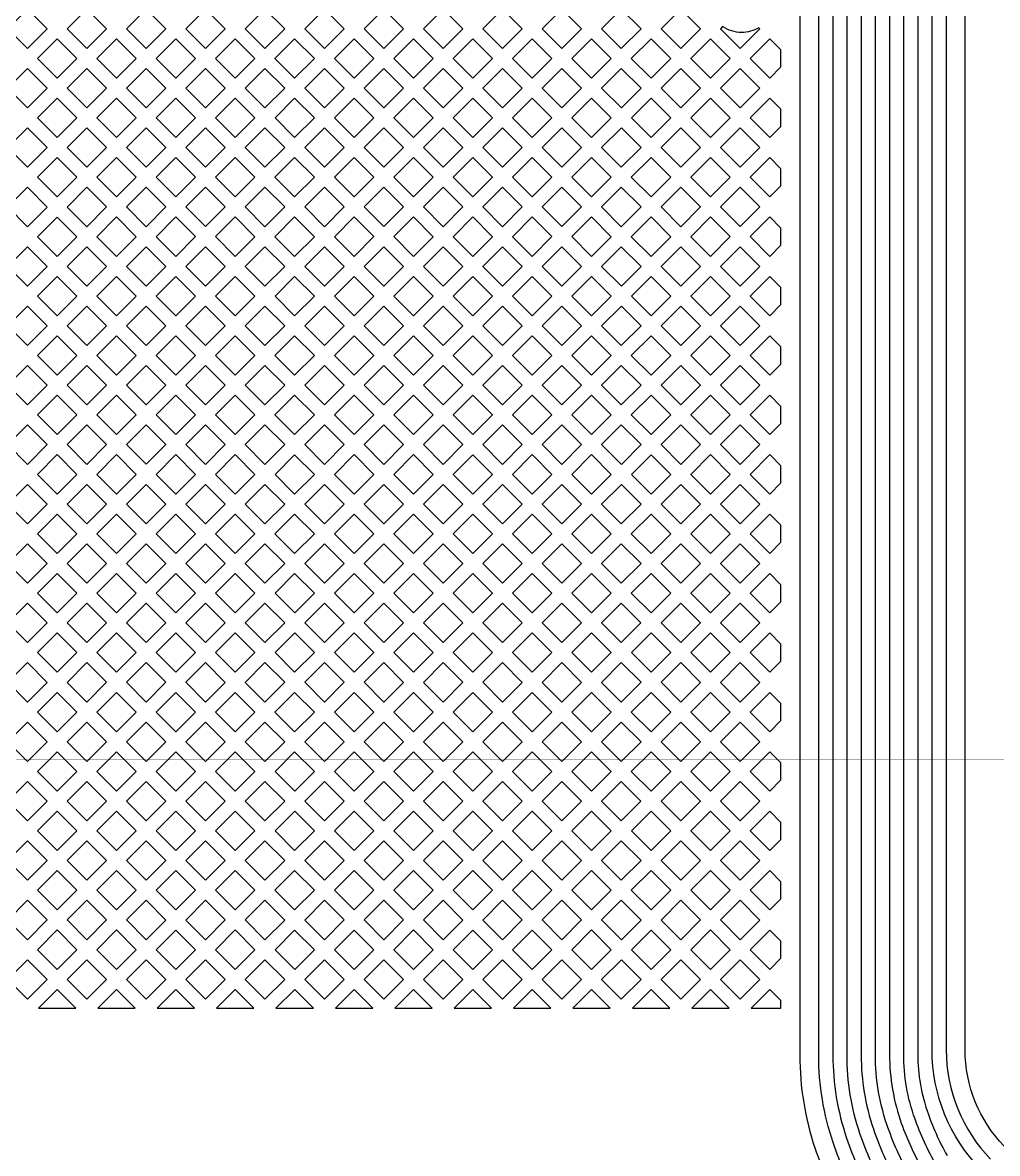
# Model space of a CAD drawing. Extents: x 726 to 4465, y 139 to 737.
# Drawn here: x 3901.13 to 3906.38, y 345.33 to 351.41 of the extents above; entities that cross this region are included whole.
import ezdxf

# ---------------------------------------------------------------- set-up
doc = ezdxf.new("R2010")
doc.units = 0
doc.layers.add('bak_bak_ttr1-bcq6716', color=11, linetype='Continuous')
doc.layers.add('quyukuang', color=9, linetype='Continuous')

msp = doc.modelspace()

# ---------------------------------------------------------------- linework, layer by layer
at = {"layer": 'bak_bak_ttr1-bcq6716'}
for p, q in [((3901.2147, 346.1112), (3901.4156, 346.1112)), ((3901.5345, 346.1112), (3901.7354, 346.1112)), ((3901.8541, 346.1112), (3902.0552, 346.1112)), ((3902.1739, 346.1112), (3902.3747, 346.1112)), ((3902.4934, 346.1112), (3902.6945, 346.1112)), ((3902.8132, 346.1112), (3903.014, 346.1112)), ((3903.133, 346.1112), (3903.3338, 346.1112)), ((3903.4526, 346.1112), (3903.6536, 346.1112)), ((3903.7723, 346.1112), (3903.9731, 346.1112)), ((3904.0921, 346.1112), (3904.2929, 346.1112)), ((3904.4116, 346.1112), (3904.6127, 346.1112)), ((3904.7314, 346.1112), (3904.9322, 346.1112))]:
    msp.add_line(p, q, dxfattribs=at)
for points in [[(3905.4895, 363.2672), (3905.4911, 345.8579, 0.081632), (3905.5645, 345.4122, 0.045895), (3905.7038, 345.0999, 0.025374), (3905.7995, 344.9378, -0.094424), (3905.9418, 344.5974, -0.052099), (3905.9572, 344.4544), (3905.9572, 343.9921, -0.153967), (3905.898, 343.8046, -0.244151), (3905.7319, 343.7182), (3904.0029, 343.7182, 0.198326), (3902.8931, 343.2595), (3902.7366, 343.1035, 0.022855), (3902.6305, 342.9879, -0.027948), (3902.6277, 342.9849, -0.14853), (3902.2942, 342.7682, 0.113644), (3901.936, 342.5689, -0.144634), (3901.7543, 342.4817, 0.168774), (3901.4163, 342.2998, -0.220915), (3901.1397, 342.1849, 0.58038), (3900.899, 341.7635, -0.200788)], [(3905.3112, 363.2688), (3905.313, 345.8579, 0.081696), (3905.3958, 345.3548, 0.045457), (3905.5467, 345.0157, 0.025159), (3905.6508, 344.8396, -0.094572), (3905.7677, 344.5602, -0.051994), (3905.7791, 344.4543), (3905.7791, 343.9918, -0.14247), (3905.7557, 343.912)], [(3906.0387, 345.2822, -0.046692), (3905.9258, 345.535, -0.088667), (3905.8726, 345.8869), (3905.8738, 359.6849, -0.102459)], [(3905.95, 359.6963), (3905.9487, 345.8851, 0.088796), (3905.9981, 345.5593, 0.047003), (3906.106, 345.3179, 0.026465)], [(3906.2852, 345.2452, -0.194986), (3906.025, 345.8864), (3906.024, 359.7193, -0.051854)], [(3906.1024, 359.6967), (3906.1012, 345.8864, 0.19509), (3906.3401, 345.298, -0.106976)], [(3906.4133, 345.3687, -0.195091), (3906.203, 345.8861), (3906.2043, 359.6967, 0.03619)], [(3900.6992, 341.8197, 0.229298), (3900.7868, 341.8621, -0.463006), (3901.1545, 342.261, 0.210348), (3901.3604, 342.3516, -0.16868), (3901.7423, 342.557, 0.144792), (3901.8852, 342.6256, -0.113622), (3902.2732, 342.8415, 0.151669), (3902.5744, 343.0396, -0.022343), (3902.6829, 343.1575), (3902.8393, 343.3134, -0.198327), (3904.0029, 343.7944), (3905.7319, 343.7944, 0.243865), (3905.8358, 343.8485, 0.153683), (3905.881, 343.9921), (3905.881, 344.4542, 0.052175), (3905.8673, 344.5816, 0.094454), (3905.7359, 344.8959, -0.025337), (3905.6364, 345.0643, -0.045674), (3905.4923, 345.3879, -0.081616), (3905.4149, 345.8579), (3905.4157, 359.6504, -0.011431)], [(3905.6447, 359.6589), (3905.6435, 345.859, 0.081792), (3905.709, 345.4613, 0.046216), (3905.8379, 345.1724, 0.025704), (3905.9268, 345.0218, -0.094355), (3906.0912, 344.6289, -0.05203), (3906.1096, 344.4546), (3906.1096, 343.9915, -0.18835), (3905.9827, 343.6668, -0.029449), (3905.9729, 343.6577, -0.028561), (3905.9376, 343.6312, -0.155275), (3905.7321, 343.5658), (3904.0031, 343.5658, 0.198344), (3903.0008, 343.1515), (3902.8441, 342.995, 0.022871), (3902.7472, 342.8897, -0.149769), (3902.3367, 342.6217, 0.113555), (3902.0386, 342.4558, -0.144714), (3901.7788, 342.3311, 0.193991), (3901.5022, 342.164, -0.185443), (3901.4791, 342.1495, -0.04174), (3901.4098, 342.1009, 0.016327), (3901.3861, 342.0861, 0.20529), (3901.3169, 341.921)], [(3905.7705, 345.1369, -0.045949), (3905.6368, 345.4369, -0.081776), (3905.5673, 345.8589), (3905.5685, 359.6565, -0.007056)], [(3905.9046, 345.2096, -0.046249), (3905.7814, 345.4858, -0.088266), (3905.7202, 345.8889), (3905.7212, 359.6671, -0.042833)], [(3905.7974, 359.6702), (3905.7964, 345.8874, 0.088415), (3905.8536, 345.5101, 0.046497), (3905.9719, 345.2454, 0.026113)]]:
    msp.add_lwpolyline(points, format="xyb", dxfattribs=at)
for points in [[(3901.0494, 351.3807), (3901.1554, 351.2746), (3901.2613, 351.3805), (3901.1553, 351.4865)], [(3901.3691, 351.3805), (3901.4749, 351.2746), (3901.581, 351.3807), (3901.4751, 351.4865)], [(3901.6887, 351.3807), (3901.7947, 351.2746), (3901.9007, 351.3807), (3901.7947, 351.4867)], [(3902.0085, 351.3807), (3902.1145, 351.2746), (3902.2204, 351.3805), (3902.1144, 351.4865)], [(3902.3282, 351.3805), (3902.434, 351.2746), (3902.5401, 351.3807), (3902.4342, 351.4865)], [(3902.6478, 351.3807), (3902.7538, 351.2746), (3902.8598, 351.3807), (3902.7538, 351.4867)], [(3902.9676, 351.3807), (3903.0735, 351.2748), (3903.1794, 351.3807), (3903.0735, 351.4865)], [(3903.2871, 351.3807), (3903.3931, 351.2746), (3903.4992, 351.3807), (3903.3931, 351.4867)], [(3903.6069, 351.3807), (3903.7129, 351.2746), (3903.8189, 351.3807), (3903.7129, 351.4867)], [(3903.9267, 351.3807), (3904.0326, 351.2748), (3904.1385, 351.3807), (3904.0326, 351.4865)], [(3904.2462, 351.3807), (3904.3523, 351.2746), (3904.4583, 351.3807), (3904.3523, 351.4867)], [(3904.566, 351.3807), (3904.672, 351.2746), (3904.7781, 351.3807), (3904.672, 351.4867)], [(3901.2093, 351.2208), (3901.3152, 351.1149), (3901.4211, 351.2208), (3901.3152, 351.3267)], [(3901.5288, 351.2208), (3901.6348, 351.1148), (3901.7408, 351.2208), (3901.6348, 351.3268)], [(3901.8486, 351.2208), (3901.9546, 351.1148), (3902.0606, 351.2208), (3901.9546, 351.3268)], [(3902.1684, 351.2208), (3902.2743, 351.1149), (3902.3802, 351.2208), (3902.2743, 351.3267)], [(3902.4879, 351.2208), (3902.5939, 351.1148), (3902.7, 351.2208), (3902.5939, 351.3268)], [(3902.8077, 351.2208), (3902.9136, 351.1149), (3903.0196, 351.2209), (3902.9137, 351.3268)], [(3903.1274, 351.2209), (3903.2334, 351.1149), (3903.3393, 351.2208), (3903.2333, 351.3268)], [(3903.447, 351.2208), (3903.553, 351.1148), (3903.6591, 351.2208), (3903.553, 351.3268)], [(3903.7668, 351.2208), (3903.8727, 351.1149), (3903.9787, 351.2209), (3903.8728, 351.3268)], [(3904.0865, 351.2209), (3904.1925, 351.1149), (3904.2984, 351.2208), (3904.1924, 351.3268)], [(3904.4061, 351.2208), (3904.5121, 351.1148), (3904.6182, 351.2208), (3904.5121, 351.3268)], [(3904.7259, 351.2208), (3904.8318, 351.1149), (3904.9378, 351.2209), (3904.8319, 351.3268)], [(3905.0456, 351.2209), (3905.1516, 351.1149), (3905.2117, 351.175), (3905.2117, 351.2666), (3905.1515, 351.3268)], [(3901.0494, 351.0609), (3901.1553, 350.955), (3901.2613, 351.061), (3901.1554, 351.1669)], [(3901.3691, 351.061), (3901.4751, 350.955), (3901.581, 351.0609), (3901.4749, 351.1669)], [(3901.6887, 351.0609), (3901.7947, 350.9549), (3901.9007, 351.0609), (3901.7947, 351.1669)], [(3902.0085, 351.0609), (3902.1144, 350.955), (3902.2204, 351.061), (3902.1145, 351.1669)], [(3902.3282, 351.061), (3902.4342, 350.955), (3902.5401, 351.0609), (3902.434, 351.1669)], [(3902.6478, 351.0609), (3902.7537, 350.955), (3902.8597, 351.061), (3902.7538, 351.1669)], [(3902.9675, 351.061), (3903.0735, 350.955), (3903.1795, 351.061), (3903.0735, 351.167)], [(3903.2873, 351.061), (3903.3933, 350.955), (3903.4992, 351.0609), (3903.3931, 351.1669)], [(3903.6069, 351.0609), (3903.7128, 350.955), (3903.8188, 351.061), (3903.7129, 351.1669)], [(3903.9266, 351.061), (3904.0326, 350.955), (3904.1386, 351.061), (3904.0326, 351.167)], [(3904.2464, 351.061), (3904.3524, 350.955), (3904.4583, 351.0609), (3904.3523, 351.1669)], [(3904.566, 351.0609), (3904.6719, 350.955), (3904.7779, 351.061), (3904.672, 351.1669)], [(3904.8857, 351.061), (3904.9917, 350.955), (3905.0977, 351.061), (3904.9917, 351.167)], [(3901.2092, 350.9011), (3901.3152, 350.7951), (3901.4212, 350.9011), (3901.3152, 351.0071)], [(3901.5289, 350.9011), (3901.635, 350.7951), (3901.7408, 350.901), (3901.6348, 351.007)], [(3901.8486, 350.901), (3901.9545, 350.7951), (3902.0605, 350.9011), (3901.9546, 351.007)], [(3902.1683, 350.9011), (3902.2743, 350.7951), (3902.3803, 350.9011), (3902.2743, 351.0071)], [(3902.4881, 350.9011), (3902.5939, 350.7952), (3902.6998, 350.9011), (3902.5939, 351.007)], [(3902.8076, 350.9011), (3902.9136, 350.7951), (3903.0196, 350.9011), (3902.9136, 351.0071)], [(3903.1274, 350.9011), (3903.2334, 350.7951), (3903.3394, 350.9011), (3903.2334, 351.0071)], [(3903.4472, 350.9011), (3903.553, 350.7952), (3903.6589, 350.9011), (3903.553, 351.007)], [(3903.7667, 350.9011), (3903.8727, 350.7951), (3903.9787, 350.9011), (3903.8727, 351.0071)], [(3904.0865, 350.9011), (3904.1925, 350.7951), (3904.2985, 350.9011), (3904.1925, 351.0071)], [(3904.4063, 350.9011), (3904.5121, 350.7952), (3904.618, 350.9011), (3904.5121, 351.007)], [(3904.7258, 350.9011), (3904.8318, 350.7951), (3904.9378, 350.9011), (3904.8318, 351.0071)], [(3905.0456, 350.9011), (3905.1516, 350.7951), (3905.2117, 350.8552), (3905.2117, 350.947), (3905.1516, 351.0071)], [(3901.0493, 350.7412), (3901.1553, 350.6352), (3901.2613, 350.7412), (3901.1553, 350.8472)], [(3901.3691, 350.7412), (3901.4751, 350.6352), (3901.5811, 350.7412), (3901.4751, 350.8472)], [(3901.6888, 350.7412), (3901.7947, 350.6353), (3901.9006, 350.7412), (3901.7947, 350.8471)], [(3902.0084, 350.7412), (3902.1144, 350.6352), (3902.2204, 350.7412), (3902.1144, 350.8472)], [(3902.3282, 350.7412), (3902.434, 350.6353), (3902.5401, 350.7413), (3902.4342, 350.8472)], [(3902.6478, 350.7413), (3902.7538, 350.6353), (3902.8597, 350.7412), (3902.7537, 350.8472)], [(3902.9675, 350.7412), (3903.0735, 350.6352), (3903.1795, 350.7412), (3903.0735, 350.8472)], [(3903.2873, 350.7412), (3903.3931, 350.6353), (3903.4992, 350.7413), (3903.3933, 350.8472)], [(3903.6069, 350.7413), (3903.7129, 350.6353), (3903.8188, 350.7412), (3903.7128, 350.8472)], [(3903.9266, 350.7412), (3904.0326, 350.6352), (3904.1386, 350.7412), (3904.0326, 350.8472)], [(3904.2464, 350.7412), (3904.3523, 350.6353), (3904.4583, 350.7413), (3904.3524, 350.8472)], [(3904.566, 350.7413), (3904.672, 350.6353), (3904.7779, 350.7412), (3904.6719, 350.8472)], [(3904.8857, 350.7412), (3904.9917, 350.6352), (3905.0977, 350.7412), (3904.9917, 350.8472)], [(3901.2092, 350.5813), (3901.3152, 350.4753), (3901.4212, 350.5813), (3901.3152, 350.6873)], [(3901.5289, 350.5813), (3901.6348, 350.4754), (3901.7408, 350.5814), (3901.635, 350.6873)], [(3901.8486, 350.5814), (3901.9546, 350.4754), (3902.0605, 350.5813), (3901.9545, 350.6873)], [(3902.1683, 350.5813), (3902.2742, 350.4754), (3902.3802, 350.5814), (3902.2743, 350.6873)], [(3902.4879, 350.5814), (3902.5939, 350.4754), (3902.7, 350.5814), (3902.5939, 350.6875)], [(3902.8077, 350.5814), (3902.9137, 350.4754), (3903.0196, 350.5813), (3902.9136, 350.6873)], [(3903.1274, 350.5813), (3903.2333, 350.4754), (3903.3393, 350.5814), (3903.2334, 350.6873)], [(3903.447, 350.5814), (3903.553, 350.4754), (3903.6591, 350.5814), (3903.553, 350.6875)], [(3903.7668, 350.5814), (3903.8728, 350.4754), (3903.9787, 350.5813), (3903.8727, 350.6873)], [(3904.0865, 350.5813), (3904.1924, 350.4754), (3904.2984, 350.5814), (3904.1925, 350.6873)], [(3904.4061, 350.5814), (3904.5121, 350.4754), (3904.6182, 350.5814), (3904.5121, 350.6875)], [(3904.7259, 350.5814), (3904.8319, 350.4754), (3904.9378, 350.5813), (3904.8318, 350.6873)], [(3905.0456, 350.5813), (3905.1515, 350.4754), (3905.2117, 350.5356), (3905.2117, 350.6273), (3905.1516, 350.6873)], [(3901.0494, 350.4216), (3901.1554, 350.3155), (3901.2613, 350.4214), (3901.1553, 350.5274)], [(3901.3691, 350.4214), (3901.4749, 350.3155), (3901.581, 350.4216), (3901.4751, 350.5274)], [(3901.6887, 350.4216), (3901.7947, 350.3155), (3901.9007, 350.4216), (3901.7947, 350.5276)], [(3902.0085, 350.4216), (3902.1144, 350.3157), (3902.2203, 350.4216), (3902.1144, 350.5274)], [(3902.328, 350.4216), (3902.434, 350.3155), (3902.5401, 350.4216), (3902.434, 350.5276)], [(3902.6478, 350.4216), (3902.7538, 350.3155), (3902.8598, 350.4216), (3902.7538, 350.5276)], [(3902.9676, 350.4216), (3903.0735, 350.3157), (3903.1794, 350.4216), (3903.0735, 350.5274)], [(3903.2871, 350.4216), (3903.3931, 350.3155), (3903.4992, 350.4216), (3903.3931, 350.5276)], [(3903.6069, 350.4216), (3903.7129, 350.3155), (3903.8189, 350.4216), (3903.7129, 350.5276)], [(3903.9267, 350.4216), (3904.0326, 350.3157), (3904.1385, 350.4216), (3904.0326, 350.5274)], [(3904.2462, 350.4216), (3904.3523, 350.3155), (3904.4583, 350.4216), (3904.3523, 350.5276)], [(3904.566, 350.4216), (3904.672, 350.3155), (3904.7781, 350.4216), (3904.672, 350.5276)], [(3904.8858, 350.4216), (3904.9917, 350.3157), (3905.0976, 350.4216), (3904.9917, 350.5274)], [(3901.2093, 350.2617), (3901.3152, 350.1558), (3901.4211, 350.2617), (3901.3152, 350.3675)], [(3901.5288, 350.2617), (3901.6348, 350.1556), (3901.7408, 350.2617), (3901.6348, 350.3677)], [(3901.8486, 350.2617), (3901.9545, 350.1558), (3902.0605, 350.2618), (3901.9546, 350.3677)], [(3902.1683, 350.2618), (3902.2743, 350.1558), (3902.3802, 350.2617), (3902.2742, 350.3677)], [(3902.4879, 350.2617), (3902.5939, 350.1556), (3902.7, 350.2617), (3902.5939, 350.3677)], [(3902.8077, 350.2617), (3902.9136, 350.1558), (3903.0196, 350.2618), (3902.9137, 350.3677)], [(3903.1274, 350.2618), (3903.2334, 350.1558), (3903.3393, 350.2617), (3903.2333, 350.3677)], [(3903.447, 350.2617), (3903.553, 350.1556), (3903.6591, 350.2617), (3903.553, 350.3677)], [(3903.7668, 350.2617), (3903.8727, 350.1558), (3903.9787, 350.2618), (3903.8728, 350.3677)], [(3904.0865, 350.2618), (3904.1925, 350.1558), (3904.2984, 350.2617), (3904.1924, 350.3677)], [(3904.4061, 350.2617), (3904.5121, 350.1556), (3904.6182, 350.2617), (3904.5121, 350.3677)], [(3904.7259, 350.2617), (3904.8318, 350.1558), (3904.9378, 350.2618), (3904.8319, 350.3677)], [(3905.0456, 350.2618), (3905.1516, 350.1558), (3905.2117, 350.2158), (3905.2117, 350.3075), (3905.1515, 350.3677)], [(3901.0494, 350.1018), (3901.1553, 349.9959), (3901.2613, 350.1019), (3901.1554, 350.2078)], [(3901.3691, 350.1019), (3901.4751, 349.9959), (3901.581, 350.1018), (3901.4749, 350.2078)], [(3901.6887, 350.1018), (3901.7946, 349.9959), (3901.9006, 350.1019), (3901.7947, 350.2078)], [(3902.0084, 350.1019), (3902.1144, 349.9959), (3902.2204, 350.1019), (3902.1144, 350.2079)], [(3902.3282, 350.1019), (3902.4342, 349.9959), (3902.5401, 350.1018), (3902.434, 350.2078)], [(3902.6478, 350.1018), (3902.7537, 349.9959), (3902.8597, 350.1019), (3902.7538, 350.2078)], [(3902.9675, 350.1019), (3903.0735, 349.9959), (3903.1795, 350.1019), (3903.0735, 350.2079)], [(3903.2873, 350.1019), (3903.3933, 349.9959), (3903.4992, 350.1018), (3903.3931, 350.2078)], [(3903.6069, 350.1018), (3903.7128, 349.9959), (3903.8188, 350.1019), (3903.7129, 350.2078)], [(3903.9266, 350.1019), (3904.0326, 349.9959), (3904.1386, 350.1019), (3904.0326, 350.2079)], [(3904.2464, 350.1019), (3904.3524, 349.9959), (3904.4583, 350.1018), (3904.3523, 350.2078)], [(3904.566, 350.1018), (3904.6719, 349.9959), (3904.7779, 350.1019), (3904.672, 350.2078)], [(3904.8857, 350.1019), (3904.9917, 349.9959), (3905.0977, 350.1019), (3904.9917, 350.2079)], [(3901.2092, 349.942), (3901.3152, 349.836), (3901.4212, 349.942), (3901.3152, 350.048)], [(3901.5289, 349.942), (3901.6348, 349.8361), (3901.7407, 349.942), (3901.6348, 350.0479)], [(3901.8485, 349.942), (3901.9545, 349.836), (3902.0605, 349.942), (3901.9545, 350.048)], [(3902.1683, 349.942), (3902.2743, 349.836), (3902.3803, 349.942), (3902.2743, 350.048)], [(3902.4881, 349.942), (3902.5939, 349.8361), (3902.6998, 349.942), (3902.5939, 350.0479)], [(3902.8076, 349.942), (3902.9136, 349.836), (3903.0196, 349.942), (3902.9136, 350.048)], [(3903.1274, 349.942), (3903.2334, 349.836), (3903.3394, 349.942), (3903.2334, 350.048)], [(3903.4472, 349.942), (3903.553, 349.8361), (3903.6589, 349.942), (3903.553, 350.0479)], [(3903.7667, 349.942), (3903.8727, 349.836), (3903.9787, 349.942), (3903.8727, 350.048)], [(3904.0865, 349.942), (3904.1925, 349.836), (3904.2985, 349.942), (3904.1925, 350.048)], [(3904.4063, 349.942), (3904.5121, 349.8361), (3904.618, 349.942), (3904.5121, 350.0479)], [(3904.7258, 349.942), (3904.8318, 349.836), (3904.9378, 349.942), (3904.8318, 350.048)], [(3905.0456, 349.942), (3905.1516, 349.836), (3905.2117, 349.8961), (3905.2117, 349.9879), (3905.1516, 350.048)], [(3901.0494, 349.7822), (3901.1554, 349.6762), (3901.2613, 349.7821), (3901.1553, 349.8881)], [(3901.3691, 349.7821), (3901.4749, 349.6762), (3901.581, 349.7822), (3901.4751, 349.8881)], [(3901.6887, 349.7822), (3901.7947, 349.6762), (3901.9006, 349.7821), (3901.7946, 349.8881)], [(3902.0084, 349.7821), (3902.1144, 349.6761), (3902.2204, 349.7821), (3902.1144, 349.8881)], [(3902.3282, 349.7821), (3902.434, 349.6762), (3902.5401, 349.7822), (3902.4342, 349.8881)], [(3902.6478, 349.7822), (3902.7538, 349.6762), (3902.8597, 349.7821), (3902.7537, 349.8881)], [(3902.9675, 349.7821), (3903.0735, 349.6761), (3903.1795, 349.7821), (3903.0735, 349.8881)], [(3903.2873, 349.7821), (3903.3931, 349.6762), (3903.4992, 349.7822), (3903.3933, 349.8881)], [(3903.6069, 349.7822), (3903.7129, 349.6762), (3903.8188, 349.7821), (3903.7128, 349.8881)], [(3903.9266, 349.7821), (3904.0326, 349.6761), (3904.1386, 349.7821), (3904.0326, 349.8881)], [(3904.2464, 349.7821), (3904.3523, 349.6762), (3904.4583, 349.7822), (3904.3524, 349.8881)], [(3904.566, 349.7822), (3904.672, 349.6762), (3904.7779, 349.7821), (3904.6719, 349.8881)], [(3904.8857, 349.7821), (3904.9917, 349.6761), (3905.0977, 349.7821), (3904.9917, 349.8881)], [(3901.2093, 349.6223), (3901.3152, 349.5165), (3901.4211, 349.6223), (3901.3152, 349.7282)], [(3901.5288, 349.6223), (3901.6348, 349.5163), (3901.7408, 349.6223), (3901.6348, 349.7284)], [(3901.8486, 349.6223), (3901.9546, 349.5163), (3902.0605, 349.6222), (3901.9545, 349.7282)], [(3902.1683, 349.6222), (3902.2742, 349.5163), (3902.3802, 349.6223), (3902.2743, 349.7282)], [(3902.4879, 349.6223), (3902.5939, 349.5163), (3902.7, 349.6223), (3902.5939, 349.7284)], [(3902.8077, 349.6223), (3902.9137, 349.5163), (3903.0196, 349.6222), (3902.9136, 349.7282)], [(3903.1274, 349.6222), (3903.2333, 349.5163), (3903.3393, 349.6223), (3903.2334, 349.7282)], [(3903.447, 349.6223), (3903.553, 349.5163), (3903.6591, 349.6223), (3903.553, 349.7284)], [(3903.7668, 349.6223), (3903.8728, 349.5163), (3903.9787, 349.6222), (3903.8727, 349.7282)], [(3904.0865, 349.6222), (3904.1924, 349.5163), (3904.2984, 349.6223), (3904.1925, 349.7282)], [(3904.4061, 349.6223), (3904.5121, 349.5163), (3904.6182, 349.6223), (3904.5121, 349.7284)], [(3904.7259, 349.6223), (3904.8319, 349.5163), (3904.9378, 349.6222), (3904.8318, 349.7282)], [(3905.0456, 349.6222), (3905.1515, 349.5163), (3905.2117, 349.5765), (3905.2117, 349.6682), (3905.1516, 349.7282)], [(3901.0494, 349.4624), (3901.1553, 349.3566), (3901.2613, 349.4626), (3901.1554, 349.5685)], [(3901.3691, 349.4626), (3901.4751, 349.3566), (3901.581, 349.4624), (3901.4749, 349.5685)], [(3901.6887, 349.4624), (3901.7947, 349.3564), (3901.9007, 349.4625), (3901.7947, 349.5685)], [(3902.0085, 349.4625), (3902.1144, 349.3566), (3902.2203, 349.4624), (3902.1144, 349.5683)], [(3902.328, 349.4624), (3902.434, 349.3564), (3902.5401, 349.4625), (3902.434, 349.5685)], [(3902.6478, 349.4625), (3902.7538, 349.3564), (3902.8598, 349.4624), (3902.7538, 349.5685)], [(3902.9676, 349.4624), (3903.0735, 349.3566), (3903.1794, 349.4624), (3903.0735, 349.5683)], [(3903.2871, 349.4624), (3903.3931, 349.3564), (3903.4992, 349.4624), (3903.3931, 349.5685)], [(3903.6069, 349.4624), (3903.7129, 349.3564), (3903.8189, 349.4624), (3903.7129, 349.5685)], [(3903.9267, 349.4625), (3904.0326, 349.3566), (3904.1385, 349.4625), (3904.0326, 349.5683)], [(3904.2462, 349.4625), (3904.3523, 349.3564), (3904.4583, 349.4624), (3904.3523, 349.5685)], [(3904.566, 349.4625), (3904.672, 349.3564), (3904.7781, 349.4624), (3904.672, 349.5685)], [(3904.8858, 349.4624), (3904.9917, 349.3566), (3905.0976, 349.4625), (3904.9917, 349.5683)], [(3901.2092, 349.3027), (3901.3152, 349.1967), (3901.4212, 349.3027), (3901.3152, 349.4087)], [(3901.5289, 349.3027), (3901.635, 349.1967), (3901.7408, 349.3026), (3901.6348, 349.4086)], [(3901.8486, 349.3026), (3901.9545, 349.1967), (3902.0605, 349.3027), (3901.9546, 349.4086)], [(3902.1683, 349.3027), (3902.2743, 349.1967), (3902.3802, 349.3026), (3902.2742, 349.4086)], [(3902.4879, 349.3026), (3902.5939, 349.1965), (3902.7, 349.3026), (3902.5939, 349.4086)], [(3902.8077, 349.3026), (3902.9136, 349.1967), (3903.0196, 349.3027), (3902.9137, 349.4086)], [(3903.1274, 349.3027), (3903.2334, 349.1967), (3903.3393, 349.3026), (3903.2333, 349.4086)], [(3903.447, 349.3026), (3903.553, 349.1965), (3903.6591, 349.3026), (3903.553, 349.4086)], [(3903.7668, 349.3026), (3903.8727, 349.1967), (3903.9787, 349.3027), (3903.8728, 349.4086)], [(3904.0865, 349.3027), (3904.1925, 349.1967), (3904.2984, 349.3026), (3904.1924, 349.4086)], [(3904.4061, 349.3026), (3904.5121, 349.1965), (3904.6182, 349.3026), (3904.5121, 349.4086)], [(3904.7259, 349.3026), (3904.8318, 349.1967), (3904.9378, 349.3027), (3904.8319, 349.4086)], [(3905.0456, 349.3027), (3905.1516, 349.1967), (3905.2117, 349.2567), (3905.2117, 349.3484), (3905.1515, 349.4086)], [(3901.0493, 349.1428), (3901.1553, 349.0368), (3901.2613, 349.1428), (3901.1553, 349.2488)], [(3901.3691, 349.1428), (3901.4751, 349.0368), (3901.5811, 349.1428), (3901.4751, 349.2488)], [(3901.6888, 349.1428), (3901.7947, 349.0369), (3901.9006, 349.1428), (3901.7947, 349.2487)], [(3902.0084, 349.1428), (3902.1144, 349.0368), (3902.2204, 349.1428), (3902.1144, 349.2488)], [(3902.3282, 349.1428), (3902.4342, 349.0368), (3902.5401, 349.1427), (3902.434, 349.2487)], [(3902.6478, 349.1427), (3902.7537, 349.0368), (3902.8597, 349.1428), (3902.7538, 349.2487)], [(3902.9675, 349.1428), (3903.0735, 349.0368), (3903.1795, 349.1428), (3903.0735, 349.2488)], [(3903.2873, 349.1428), (3903.3933, 349.0368), (3903.4992, 349.1427), (3903.3931, 349.2487)], [(3903.6069, 349.1427), (3903.7128, 349.0368), (3903.8188, 349.1428), (3903.7129, 349.2487)], [(3903.9266, 349.1428), (3904.0326, 349.0368), (3904.1386, 349.1428), (3904.0326, 349.2488)], [(3904.2464, 349.1428), (3904.3524, 349.0368), (3904.4583, 349.1427), (3904.3523, 349.2487)], [(3904.566, 349.1427), (3904.6719, 349.0368), (3904.7779, 349.1428), (3904.672, 349.2487)], [(3904.8857, 349.1428), (3904.9917, 349.0368), (3905.0977, 349.1428), (3904.9917, 349.2488)], [(3901.2092, 348.9829), (3901.3152, 348.8769), (3901.4212, 348.9829), (3901.3152, 349.0889)], [(3901.5289, 348.9829), (3901.6348, 348.877), (3901.7408, 348.983), (3901.635, 349.0889)], [(3901.8486, 348.983), (3901.9546, 348.877), (3902.0605, 348.9829), (3901.9545, 349.0889)], [(3902.1683, 348.9829), (3902.2743, 348.8769), (3902.3803, 348.9829), (3902.2743, 349.0889)], [(3902.4881, 348.9829), (3902.5939, 348.877), (3902.6998, 348.9829), (3902.5939, 349.0888)], [(3902.8076, 348.9829), (3902.9136, 348.8769), (3903.0196, 348.9829), (3902.9136, 349.0889)], [(3903.1274, 348.9829), (3903.2334, 348.8769), (3903.3394, 348.9829), (3903.2334, 349.0889)], [(3903.4472, 348.9829), (3903.553, 348.877), (3903.6589, 348.9829), (3903.553, 349.0888)], [(3903.7667, 348.9829), (3903.8727, 348.8769), (3903.9787, 348.9829), (3903.8727, 349.0889)], [(3904.0865, 348.9829), (3904.1925, 348.8769), (3904.2985, 348.9829), (3904.1925, 349.0889)], [(3904.4063, 348.9829), (3904.5121, 348.877), (3904.618, 348.9829), (3904.5121, 349.0888)], [(3904.7258, 348.9829), (3904.8318, 348.8769), (3904.9378, 348.9829), (3904.8318, 349.0889)], [(3905.0456, 348.9829), (3905.1516, 348.8769), (3905.2117, 348.937), (3905.2117, 349.0288), (3905.1516, 349.0889)], [(3901.0494, 348.8231), (3901.1554, 348.7171), (3901.2613, 348.823), (3901.1553, 348.929)], [(3901.3691, 348.823), (3901.4749, 348.7171), (3901.581, 348.8231), (3901.4751, 348.929)], [(3901.6887, 348.8231), (3901.7947, 348.7171), (3901.9007, 348.8231), (3901.7947, 348.9291)], [(3902.0085, 348.8231), (3902.1145, 348.7171), (3902.2204, 348.823), (3902.1144, 348.929)], [(3902.3282, 348.823), (3902.434, 348.7171), (3902.5401, 348.8231), (3902.4342, 348.929)], [(3902.6478, 348.8231), (3902.7538, 348.7171), (3902.8597, 348.823), (3902.7537, 348.929)], [(3902.9675, 348.823), (3903.0735, 348.717), (3903.1795, 348.823), (3903.0735, 348.929)], [(3903.2873, 348.823), (3903.3931, 348.7171), (3903.4992, 348.8231), (3903.3933, 348.929)], [(3903.6069, 348.8231), (3903.7129, 348.7171), (3903.8188, 348.823), (3903.7128, 348.929)], [(3903.9266, 348.823), (3904.0326, 348.717), (3904.1386, 348.823), (3904.0326, 348.929)], [(3904.2464, 348.823), (3904.3523, 348.7171), (3904.4583, 348.8231), (3904.3524, 348.929)], [(3904.566, 348.8231), (3904.672, 348.7171), (3904.7779, 348.823), (3904.6719, 348.929)], [(3904.8857, 348.823), (3904.9917, 348.717), (3905.0977, 348.823), (3904.9917, 348.929)], [(3901.2093, 348.6632), (3901.3152, 348.5574), (3901.4211, 348.6632), (3901.3152, 348.7691)], [(3901.5288, 348.6632), (3901.6348, 348.5572), (3901.7408, 348.6632), (3901.6348, 348.7693)], [(3901.8486, 348.6632), (3901.9546, 348.5572), (3902.0606, 348.6632), (3901.9546, 348.7693)], [(3902.1684, 348.6632), (3902.2743, 348.5574), (3902.3802, 348.6632), (3902.2743, 348.7691)], [(3902.4879, 348.6632), (3902.5939, 348.5572), (3902.7, 348.6632), (3902.5939, 348.7693)], [(3902.8077, 348.6632), (3902.9137, 348.5572), (3903.0196, 348.6631), (3902.9136, 348.7691)], [(3903.1274, 348.6631), (3903.2333, 348.5572), (3903.3393, 348.6632), (3903.2334, 348.7691)], [(3903.447, 348.6632), (3903.553, 348.5572), (3903.6591, 348.6632), (3903.553, 348.7693)], [(3903.7668, 348.6632), (3903.8728, 348.5572), (3903.9787, 348.6631), (3903.8727, 348.7691)], [(3904.0865, 348.6631), (3904.1924, 348.5572), (3904.2984, 348.6632), (3904.1925, 348.7691)], [(3904.4061, 348.6632), (3904.5121, 348.5572), (3904.6182, 348.6632), (3904.5121, 348.7693)], [(3904.7259, 348.6632), (3904.8319, 348.5572), (3904.9378, 348.6631), (3904.8318, 348.7691)], [(3905.0456, 348.6631), (3905.1515, 348.5572), (3905.2117, 348.6174), (3905.2117, 348.7091), (3905.1516, 348.7691)], [(3901.0494, 348.5033), (3901.1553, 348.3975), (3901.2613, 348.5035), (3901.1554, 348.6094)], [(3901.3691, 348.5035), (3901.4751, 348.3975), (3901.581, 348.5033), (3901.4749, 348.6094)], [(3901.6887, 348.5033), (3901.7947, 348.3973), (3901.9007, 348.5033), (3901.7947, 348.6094)], [(3902.0085, 348.5033), (3902.1144, 348.3975), (3902.2204, 348.5035), (3902.1145, 348.6094)], [(3902.3282, 348.5035), (3902.4342, 348.3975), (3902.5401, 348.5033), (3902.434, 348.6094)], [(3902.6478, 348.5033), (3902.7538, 348.3973), (3902.8598, 348.5033), (3902.7538, 348.6094)], [(3902.9676, 348.5033), (3903.0735, 348.3975), (3903.1794, 348.5033), (3903.0735, 348.6092)], [(3903.2871, 348.5033), (3903.3931, 348.3973), (3903.4992, 348.5033), (3903.3931, 348.6094)], [(3903.6069, 348.5033), (3903.7129, 348.3973), (3903.8189, 348.5033), (3903.7129, 348.6094)], [(3903.9267, 348.5033), (3904.0326, 348.3975), (3904.1385, 348.5033), (3904.0326, 348.6092)], [(3904.2462, 348.5033), (3904.3523, 348.3973), (3904.4583, 348.5033), (3904.3523, 348.6094)], [(3904.566, 348.5033), (3904.672, 348.3974), (3904.778, 348.5034), (3904.672, 348.6094)], [(3904.8858, 348.5034), (3904.9917, 348.3975), (3905.0976, 348.5033), (3904.9917, 348.6092)], [(3901.2092, 348.3436), (3901.3152, 348.2376), (3901.4212, 348.3436), (3901.3152, 348.4496)], [(3901.5289, 348.3436), (3901.635, 348.2376), (3901.7408, 348.3435), (3901.6348, 348.4495)], [(3901.8486, 348.3435), (3901.9545, 348.2376), (3902.0605, 348.3436), (3901.9546, 348.4495)], [(3902.1683, 348.3436), (3902.2743, 348.2376), (3902.3803, 348.3436), (3902.2743, 348.4496)], [(3902.4881, 348.3436), (3902.5941, 348.2376), (3902.7, 348.3435), (3902.5939, 348.4495)], [(3902.8077, 348.3435), (3902.9136, 348.2376), (3903.0196, 348.3436), (3902.9137, 348.4495)], [(3903.1274, 348.3436), (3903.2334, 348.2376), (3903.3393, 348.3435), (3903.2333, 348.4495)], [(3903.447, 348.3435), (3903.553, 348.2374), (3903.6591, 348.3435), (3903.553, 348.4495)], [(3903.7668, 348.3435), (3903.8727, 348.2376), (3903.9787, 348.3436), (3903.8728, 348.4495)], [(3904.0865, 348.3436), (3904.1925, 348.2376), (3904.2984, 348.3435), (3904.1924, 348.4495)], [(3904.4061, 348.3435), (3904.5121, 348.2375), (3904.6181, 348.3435), (3904.5121, 348.4495)], [(3904.7259, 348.3435), (3904.8318, 348.2376), (3904.9378, 348.3436), (3904.8319, 348.4495)], [(3905.0456, 348.3436), (3905.1516, 348.2376), (3905.2117, 348.2976), (3905.2117, 348.3893), (3905.1515, 348.4495)], [(3901.0493, 348.1837), (3901.1553, 348.0777), (3901.2613, 348.1837), (3901.1553, 348.2897)], [(3901.3691, 348.1837), (3901.4751, 348.0777), (3901.5811, 348.1837), (3901.4751, 348.2897)], [(3901.6888, 348.1837), (3901.7947, 348.0778), (3901.9006, 348.1837), (3901.7947, 348.2896)], [(3902.0084, 348.1837), (3902.1144, 348.0777), (3902.2204, 348.1837), (3902.1144, 348.2897)], [(3902.3282, 348.1837), (3902.4342, 348.0777), (3902.5402, 348.1837), (3902.4342, 348.2897)], [(3902.6479, 348.1837), (3902.7538, 348.0778), (3902.8597, 348.1837), (3902.7538, 348.2896)], [(3902.9675, 348.1837), (3903.0735, 348.0777), (3903.1795, 348.1837), (3903.0735, 348.2897)], [(3903.2873, 348.1837), (3903.3933, 348.0777), (3903.4992, 348.1836), (3903.3931, 348.2896)], [(3903.6069, 348.1836), (3903.7128, 348.0777), (3903.8188, 348.1837), (3903.7129, 348.2896)], [(3903.9266, 348.1837), (3904.0326, 348.0777), (3904.1386, 348.1837), (3904.0326, 348.2897)], [(3904.2464, 348.1837), (3904.3523, 348.0777), (3904.4582, 348.1836), (3904.3523, 348.2896)], [(3904.566, 348.1836), (3904.6719, 348.0777), (3904.7779, 348.1837), (3904.672, 348.2896)], [(3904.8857, 348.1837), (3904.9917, 348.0777), (3905.0977, 348.1837), (3904.9917, 348.2897)], [(3901.2092, 348.0238), (3901.3152, 347.9178), (3901.4212, 348.0238), (3901.3152, 348.1298)], [(3901.5289, 348.0238), (3901.6348, 347.9179), (3901.7408, 348.0239), (3901.635, 348.1298)], [(3901.8486, 348.0239), (3901.9546, 347.9179), (3902.0605, 348.0238), (3901.9545, 348.1298)], [(3902.1683, 348.0238), (3902.2743, 347.9178), (3902.3803, 348.0238), (3902.2743, 348.1298)], [(3902.4881, 348.0238), (3902.5939, 347.9179), (3902.7, 348.0239), (3902.5941, 348.1298)], [(3902.8077, 348.0239), (3902.9137, 347.9179), (3903.0196, 348.0238), (3902.9136, 348.1298)], [(3903.1274, 348.0238), (3903.2334, 347.9178), (3903.3394, 348.0238), (3903.2334, 348.1298)], [(3903.4472, 348.0238), (3903.553, 347.9179), (3903.6589, 348.0238), (3903.553, 348.1297)], [(3903.7667, 348.0238), (3903.8727, 347.9178), (3903.9787, 348.0238), (3903.8727, 348.1298)], [(3904.0865, 348.0238), (3904.1924, 347.9178), (3904.2985, 348.0238), (3904.1925, 348.1298)], [(3904.4062, 348.0238), (3904.5121, 347.9179), (3904.618, 348.0238), (3904.5121, 348.1297)], [(3904.7258, 348.0238), (3904.8318, 347.9178), (3904.9378, 348.0238), (3904.8318, 348.1298)], [(3905.0456, 348.0238), (3905.1516, 347.9178), (3905.2117, 347.9779), (3905.2117, 348.0697), (3905.1516, 348.1298)], [(3901.0494, 347.864), (3901.1554, 347.758), (3901.2613, 347.8639), (3901.1553, 347.9699)], [(3901.3691, 347.8639), (3901.4749, 347.758), (3901.581, 347.864), (3901.4751, 347.9699)], [(3901.6887, 347.864), (3901.7947, 347.758), (3901.9007, 347.864), (3901.7947, 347.97)], [(3902.0085, 347.864), (3902.1145, 347.758), (3902.2204, 347.8639), (3902.1144, 347.9699)], [(3902.3282, 347.8639), (3902.434, 347.758), (3902.5401, 347.864), (3902.4342, 347.9699)], [(3902.6478, 347.864), (3902.7538, 347.758), (3902.8598, 347.864), (3902.7538, 347.97)], [(3902.9676, 347.864), (3903.0736, 347.758), (3903.1795, 347.8639), (3903.0735, 347.9699)], [(3903.2873, 347.8639), (3903.3931, 347.758), (3903.4992, 347.864), (3903.3933, 347.9699)], [(3903.6069, 347.864), (3903.7129, 347.758), (3903.8188, 347.8639), (3903.7128, 347.9699)], [(3903.9266, 347.8639), (3904.0325, 347.7579), (3904.1386, 347.8639), (3904.0326, 347.9699)], [(3904.2463, 347.8639), (3904.3523, 347.758), (3904.4583, 347.864), (3904.3523, 347.9699)], [(3904.566, 347.864), (3904.672, 347.758), (3904.7779, 347.8639), (3904.6719, 347.9699)], [(3904.8857, 347.8639), (3904.9917, 347.7579), (3905.0977, 347.8639), (3904.9917, 347.9699)], [(3901.2093, 347.7041), (3901.3152, 347.5982), (3901.4211, 347.7041), (3901.3152, 347.81)], [(3901.5288, 347.7041), (3901.6348, 347.5981), (3901.7408, 347.7041), (3901.6348, 347.8101)], [(3901.8486, 347.7041), (3901.9546, 347.5981), (3902.0606, 347.7041), (3901.9546, 347.8101)], [(3902.1684, 347.7041), (3902.2743, 347.5982), (3902.3802, 347.7041), (3902.2743, 347.81)], [(3902.4879, 347.7041), (3902.5939, 347.5981), (3902.7, 347.7041), (3902.5939, 347.8101)], [(3902.8077, 347.7041), (3902.9137, 347.5981), (3903.0197, 347.7041), (3902.9137, 347.8101)], [(3903.1275, 347.7041), (3903.2334, 347.5982), (3903.3393, 347.7041), (3903.2334, 347.81)], [(3903.447, 347.7041), (3903.553, 347.5981), (3903.6591, 347.7041), (3903.553, 347.8101)], [(3903.7668, 347.7041), (3903.8728, 347.5982), (3903.9787, 347.7041), (3903.8727, 347.81)], [(3904.0864, 347.7041), (3904.1924, 347.5981), (3904.2984, 347.7041), (3904.1924, 347.8101)], [(3904.4061, 347.7041), (3904.5121, 347.5981), (3904.6182, 347.7041), (3904.5121, 347.8101)], [(3904.7259, 347.7041), (3904.8319, 347.5981), (3904.9378, 347.704), (3904.8318, 347.81)], [(3905.0456, 347.704), (3905.1515, 347.5981), (3905.2117, 347.6583), (3905.2117, 347.7499), (3905.1516, 347.81)], [(3901.0494, 347.5442), (3901.1553, 347.4384), (3901.2613, 347.5444), (3901.1554, 347.6503)], [(3901.3691, 347.5444), (3901.4751, 347.4384), (3901.581, 347.5442), (3901.4749, 347.6503)], [(3901.6887, 347.5442), (3901.7947, 347.4382), (3901.9007, 347.5442), (3901.7947, 347.6503)], [(3902.0085, 347.5442), (3902.1144, 347.4384), (3902.2204, 347.5444), (3902.1145, 347.6503)], [(3902.3282, 347.5444), (3902.4342, 347.4384), (3902.5401, 347.5442), (3902.434, 347.6503)], [(3902.6478, 347.5442), (3902.7538, 347.4382), (3902.8598, 347.5442), (3902.7538, 347.6503)], [(3902.9676, 347.5442), (3903.0735, 347.4384), (3903.1795, 347.5444), (3903.0736, 347.6503)], [(3903.2873, 347.5444), (3903.3933, 347.4384), (3903.4992, 347.5442), (3903.3931, 347.6503)], [(3903.6069, 347.5442), (3903.7129, 347.4383), (3903.8189, 347.5443), (3903.7129, 347.6503)], [(3903.9267, 347.5443), (3904.0326, 347.4384), (3904.1385, 347.5442), (3904.0325, 347.6502)], [(3904.2462, 347.5442), (3904.3523, 347.4382), (3904.4583, 347.5442), (3904.3523, 347.6503)], [(3904.566, 347.5442), (3904.672, 347.4383), (3904.778, 347.5443), (3904.672, 347.6503)], [(3904.8858, 347.5443), (3904.9917, 347.4384), (3905.0976, 347.5442), (3904.9917, 347.6501)], [(3901.2092, 347.3845), (3901.3152, 347.2785), (3901.4212, 347.3845), (3901.3152, 347.4905)], [(3901.5289, 347.3845), (3901.635, 347.2785), (3901.7408, 347.3843), (3901.6348, 347.4904)], [(3901.8486, 347.3843), (3901.9545, 347.2785), (3902.0605, 347.3845), (3901.9546, 347.4904)], [(3902.1683, 347.3845), (3902.2743, 347.2785), (3902.3803, 347.3845), (3902.2743, 347.4905)], [(3902.4881, 347.3845), (3902.5941, 347.2785), (3902.7, 347.3843), (3902.5939, 347.4904)], [(3902.8077, 347.3843), (3902.9136, 347.2785), (3903.0196, 347.3845), (3902.9137, 347.4904)], [(3903.1274, 347.3845), (3903.2334, 347.2785), (3903.3394, 347.3845), (3903.2334, 347.4905)], [(3903.4472, 347.3845), (3903.5531, 347.2785), (3903.659, 347.3844), (3903.553, 347.4904)], [(3903.7668, 347.3844), (3903.8727, 347.2785), (3903.9787, 347.3845), (3903.8728, 347.4904)], [(3904.0865, 347.3845), (3904.1925, 347.2785), (3904.2984, 347.3843), (3904.1924, 347.4904)], [(3904.4061, 347.3843), (3904.5121, 347.2784), (3904.6181, 347.3844), (3904.5121, 347.4904)], [(3904.7259, 347.3844), (3904.8318, 347.2785), (3904.9378, 347.3845), (3904.8319, 347.4904)], [(3905.0456, 347.3845), (3905.1516, 347.2785), (3905.2117, 347.3385), (3905.2117, 347.4302), (3905.1515, 347.4904)], [(3901.0494, 347.2247), (3901.1554, 347.1187), (3901.2613, 347.2246), (3901.1553, 347.3306)], [(3901.3691, 347.2246), (3901.4751, 347.1186), (3901.5811, 347.2246), (3901.4751, 347.3306)], [(3901.6888, 347.2246), (3901.7947, 347.1187), (3901.9006, 347.2246), (3901.7947, 347.3305)], [(3902.0084, 347.2246), (3902.1144, 347.1186), (3902.2204, 347.2246), (3902.1144, 347.3306)], [(3902.3282, 347.2246), (3902.4342, 347.1186), (3902.5402, 347.2246), (3902.4342, 347.3306)], [(3902.6479, 347.2246), (3902.7538, 347.1187), (3902.8597, 347.2246), (3902.7538, 347.3305)], [(3902.9675, 347.2246), (3903.0735, 347.1186), (3903.1795, 347.2246), (3903.0735, 347.3306)], [(3903.2873, 347.2246), (3903.3932, 347.1186), (3903.4992, 347.2246), (3903.3933, 347.3306)], [(3903.607, 347.2246), (3903.7129, 347.1187), (3903.8188, 347.2246), (3903.7129, 347.3305)], [(3903.9266, 347.2246), (3904.0326, 347.1186), (3904.1386, 347.2246), (3904.0326, 347.3306)], [(3904.2464, 347.2246), (3904.3523, 347.1186), (3904.4582, 347.2245), (3904.3523, 347.3305)], [(3904.566, 347.2245), (3904.6719, 347.1186), (3904.7779, 347.2246), (3904.672, 347.3305)], [(3904.8857, 347.2246), (3904.9917, 347.1186), (3905.0977, 347.2246), (3904.9917, 347.3306)], [(3901.2093, 347.0648), (3901.3153, 346.9588), (3901.4212, 347.0647), (3901.3152, 347.1707)], [(3901.5289, 347.0647), (3901.6348, 346.9588), (3901.7408, 347.0648), (3901.635, 347.1707)], [(3901.8486, 347.0648), (3901.9546, 346.9588), (3902.0605, 347.0647), (3901.9545, 347.1707)], [(3902.1683, 347.0647), (3902.2743, 346.9587), (3902.3803, 347.0647), (3902.2743, 347.1707)], [(3902.4881, 347.0647), (3902.5939, 346.9588), (3902.7, 347.0648), (3902.5941, 347.1707)], [(3902.8077, 347.0648), (3902.9137, 346.9588), (3903.0196, 347.0647), (3902.9136, 347.1707)], [(3903.1274, 347.0647), (3903.2333, 346.9588), (3903.3393, 347.0648), (3903.2334, 347.1707)], [(3903.4471, 347.0648), (3903.553, 346.9588), (3903.6591, 347.0648), (3903.5531, 347.1708)], [(3903.7668, 347.0648), (3903.8728, 346.9588), (3903.9787, 347.0647), (3903.8727, 347.1707)], [(3904.0865, 347.0647), (3904.1924, 346.9587), (3904.2984, 347.0647), (3904.1925, 347.1707)], [(3904.4062, 347.0647), (3904.5121, 346.9588), (3904.618, 347.0647), (3904.5121, 347.1706)], [(3904.7258, 347.0647), (3904.8318, 346.9587), (3904.9378, 347.0647), (3904.8318, 347.1707)], [(3905.0456, 347.0647), (3905.1515, 346.9588), (3905.2117, 347.019), (3905.2117, 347.1106), (3905.1516, 347.1707)], [(3901.0494, 346.9049), (3901.1554, 346.7989), (3901.2614, 346.9049), (3901.1554, 347.0109)], [(3901.3692, 346.9049), (3901.4751, 346.799), (3901.581, 346.9049), (3901.4751, 347.0108)], [(3901.6887, 346.9049), (3901.7947, 346.7989), (3901.9007, 346.9049), (3901.7947, 347.0109)], [(3902.0085, 346.9049), (3902.1145, 346.7989), (3902.2204, 346.9048), (3902.1144, 347.0108)], [(3902.3282, 346.9048), (3902.434, 346.7989), (3902.5401, 346.9049), (3902.4342, 347.0108)], [(3902.6478, 346.9049), (3902.7538, 346.7989), (3902.8598, 346.9049), (3902.7538, 347.0109)], [(3902.9676, 346.9049), (3903.0735, 346.799), (3903.1794, 346.9049), (3903.0735, 347.0108)], [(3903.2872, 346.9049), (3903.3931, 346.7989), (3903.4992, 346.9049), (3903.3932, 347.0109)], [(3903.6069, 346.9049), (3903.7129, 346.7989), (3903.8189, 346.9049), (3903.7129, 347.0109)], [(3903.9267, 346.9049), (3904.0327, 346.799), (3904.1385, 346.9049), (3904.0326, 347.0108)], [(3904.2463, 346.9049), (3904.3523, 346.7989), (3904.4583, 346.9049), (3904.3523, 347.0109)], [(3904.566, 346.9049), (3904.672, 346.7989), (3904.7779, 346.9048), (3904.6719, 347.0108)], [(3904.8857, 346.9048), (3904.9916, 346.7989), (3905.0976, 346.9049), (3904.9917, 347.0108)], [(3901.2093, 346.745), (3901.3152, 346.6391), (3901.4212, 346.7452), (3901.3153, 346.851)], [(3901.5289, 346.7452), (3901.635, 346.6391), (3901.7408, 346.745), (3901.6348, 346.851)], [(3901.8486, 346.745), (3901.9546, 346.639), (3902.0606, 346.745), (3901.9546, 346.851)], [(3902.1684, 346.745), (3902.2743, 346.6391), (3902.3802, 346.745), (3902.2743, 346.8509)], [(3902.4879, 346.745), (3902.5939, 346.639), (3902.7, 346.745), (3902.5939, 346.851)], [(3902.8077, 346.745), (3902.9136, 346.6391), (3903.0197, 346.7451), (3902.9137, 346.851)], [(3903.1274, 346.7451), (3903.2334, 346.6391), (3903.3393, 346.745), (3903.2333, 346.851)], [(3903.447, 346.745), (3903.553, 346.639), (3903.6591, 346.745), (3903.553, 346.851)], [(3903.7668, 346.745), (3903.8728, 346.6391), (3903.9788, 346.7451), (3903.8728, 346.851)], [(3904.0865, 346.7451), (3904.1925, 346.6391), (3904.2984, 346.745), (3904.1924, 346.851)], [(3904.4061, 346.745), (3904.5121, 346.639), (3904.6182, 346.745), (3904.5121, 346.851)], [(3904.7259, 346.745), (3904.8318, 346.6391), (3904.9377, 346.745), (3904.8318, 346.8509)], [(3905.0455, 346.745), (3905.1515, 346.639), (3905.2117, 346.6992), (3905.2117, 346.7908), (3905.1515, 346.851)], [(3901.0494, 346.5851), (3901.1553, 346.4793), (3901.2613, 346.5853), (3901.1554, 346.6912)], [(3901.3691, 346.5853), (3901.4751, 346.4793), (3901.5811, 346.5853), (3901.4751, 346.6913)], [(3901.6888, 346.5853), (3901.7949, 346.4793), (3901.9007, 346.5851), (3901.7947, 346.6912)], [(3902.0085, 346.5851), (3902.1144, 346.4793), (3902.2204, 346.5853), (3902.1145, 346.6912)], [(3902.3282, 346.5853), (3902.4342, 346.4793), (3902.5401, 346.5851), (3902.434, 346.6912)], [(3902.6478, 346.5851), (3902.7537, 346.4792), (3902.8598, 346.5852), (3902.7538, 346.6911)], [(3902.9675, 346.5852), (3903.0735, 346.4793), (3903.1795, 346.5853), (3903.0735, 346.6912)], [(3903.2873, 346.5853), (3903.3933, 346.4793), (3903.4992, 346.5851), (3903.3931, 346.6912)], [(3903.6069, 346.5851), (3903.7129, 346.4792), (3903.8189, 346.5852), (3903.7129, 346.6912)], [(3903.9266, 346.5852), (3904.0326, 346.4793), (3904.1386, 346.5853), (3904.0327, 346.6912)], [(3904.2464, 346.5853), (3904.3524, 346.4793), (3904.4583, 346.5851), (3904.3523, 346.6912)], [(3904.566, 346.5851), (3904.6719, 346.4793), (3904.7779, 346.5853), (3904.672, 346.6912)], [(3904.8857, 346.5853), (3904.9917, 346.4793), (3905.0976, 346.5851), (3904.9916, 346.6912)], [(3901.2092, 346.4254), (3901.3152, 346.3194), (3901.4212, 346.4254), (3901.3152, 346.5314)], [(3901.5289, 346.4254), (3901.635, 346.3194), (3901.741, 346.4254), (3901.635, 346.5314)], [(3901.8487, 346.4254), (3901.9546, 346.3195), (3902.0605, 346.4254), (3901.9546, 346.5313)], [(3902.1683, 346.4254), (3902.2743, 346.3194), (3902.3803, 346.4254), (3902.2743, 346.5314)], [(3902.4881, 346.4254), (3902.594, 346.3195), (3902.6999, 346.4253), (3902.5939, 346.5313)], [(3902.8076, 346.4253), (3902.9136, 346.3194), (3903.0196, 346.4254), (3902.9136, 346.5313)], [(3903.1274, 346.4254), (3903.2334, 346.3194), (3903.3394, 346.4254), (3903.2334, 346.5314)], [(3903.4472, 346.4254), (3903.5531, 346.3194), (3903.659, 346.4253), (3903.553, 346.5313)], [(3903.7667, 346.4253), (3903.8727, 346.3194), (3903.9787, 346.4254), (3903.8728, 346.5313)], [(3904.0865, 346.4254), (3904.1925, 346.3194), (3904.2985, 346.4254), (3904.1925, 346.5314)], [(3904.4063, 346.4254), (3904.5121, 346.3195), (3904.618, 346.4254), (3904.5121, 346.5313)], [(3904.7258, 346.4254), (3904.8318, 346.3194), (3904.9378, 346.4254), (3904.8318, 346.5314)], [(3905.0456, 346.4254), (3905.1516, 346.3194), (3905.2117, 346.3794), (3905.2117, 346.4711), (3905.1515, 346.5313)], [(3901.0494, 346.2656), (3901.1554, 346.1596), (3901.2613, 346.2655), (3901.1553, 346.3715)], [(3901.3691, 346.2655), (3901.4751, 346.1595), (3901.5811, 346.2655), (3901.4751, 346.3715)], [(3901.6888, 346.2655), (3901.7947, 346.1596), (3901.9007, 346.2656), (3901.7949, 346.3715)], [(3902.0085, 346.2656), (3902.1145, 346.1596), (3902.2204, 346.2655), (3902.1144, 346.3715)], [(3902.3282, 346.2655), (3902.4341, 346.1596), (3902.5401, 346.2656), (3902.4342, 346.3715)], [(3902.6478, 346.2656), (3902.7538, 346.1596), (3902.8597, 346.2655), (3902.7537, 346.3715)], [(3902.9675, 346.2655), (3903.0735, 346.1595), (3903.1795, 346.2655), (3903.0735, 346.3715)], [(3903.2873, 346.2655), (3903.3932, 346.1596), (3903.4992, 346.2656), (3903.3933, 346.3715)], [(3903.607, 346.2656), (3903.7129, 346.1596), (3903.8188, 346.2655), (3903.7129, 346.3714)], [(3903.9266, 346.2655), (3904.0326, 346.1595), (3904.1386, 346.2655), (3904.0326, 346.3715)], [(3904.2464, 346.2655), (3904.3523, 346.1596), (3904.4583, 346.2656), (3904.3524, 346.3715)], [(3904.566, 346.2656), (3904.672, 346.1596), (3904.7779, 346.2655), (3904.6719, 346.3715)], [(3904.8857, 346.2655), (3904.9917, 346.1595), (3905.0977, 346.2655), (3904.9917, 346.3715)], [(3905.0512, 346.1112), (3905.2117, 346.1112), (3905.2117, 346.1515), (3905.1516, 346.2116)]]:
    msp.add_lwpolyline(points, close=True, dxfattribs=at)
msp.add_lwpolyline([(3904.8858, 351.3807), (3904.9917, 351.2748), (3905.0976, 351.3807), (3905.0923, 351.3859, -0.137282), (3905.0001, 351.3601, -0.154665), (3904.8977, 351.3925)], format="xyb", close=True, dxfattribs=at)
for points in [[(3901.4156, 346.1112), (3901.3152, 346.2116), (3901.2147, 346.1112)], [(3901.7354, 346.1112), (3901.635, 346.2116), (3901.5345, 346.1112)], [(3902.0552, 346.1112), (3901.9546, 346.2117), (3901.8541, 346.1112)], [(3902.3747, 346.1112), (3902.2743, 346.2116), (3902.1739, 346.1112)], [(3902.6945, 346.1112), (3902.594, 346.2117), (3902.4934, 346.1112)], [(3903.014, 346.1112), (3902.9136, 346.2116), (3902.8132, 346.1112)], [(3903.3338, 346.1112), (3903.2334, 346.2116), (3903.133, 346.1112)], [(3903.6536, 346.1112), (3903.5531, 346.2117), (3903.4526, 346.1112)], [(3903.9731, 346.1112), (3903.8727, 346.2116), (3903.7723, 346.1112)], [(3904.2929, 346.1112), (3904.1925, 346.2116), (3904.0921, 346.1112)], [(3904.6127, 346.1112), (3904.5121, 346.2117), (3904.4116, 346.1112)], [(3904.9322, 346.1112), (3904.8318, 346.2116), (3904.7314, 346.1112)]]:
    msp.add_lwpolyline(points, dxfattribs=at)
at = {"layer": 'quyukuang', "const_width": 0.001}
msp.add_lwpolyline([(3898.2198, 347.4471), (3898.2198, 356.3373), (3911.0321, 356.3373), (3911.0321, 347.4471)], close=True, dxfattribs=at)

doc.saveas('drawing.dxf')
